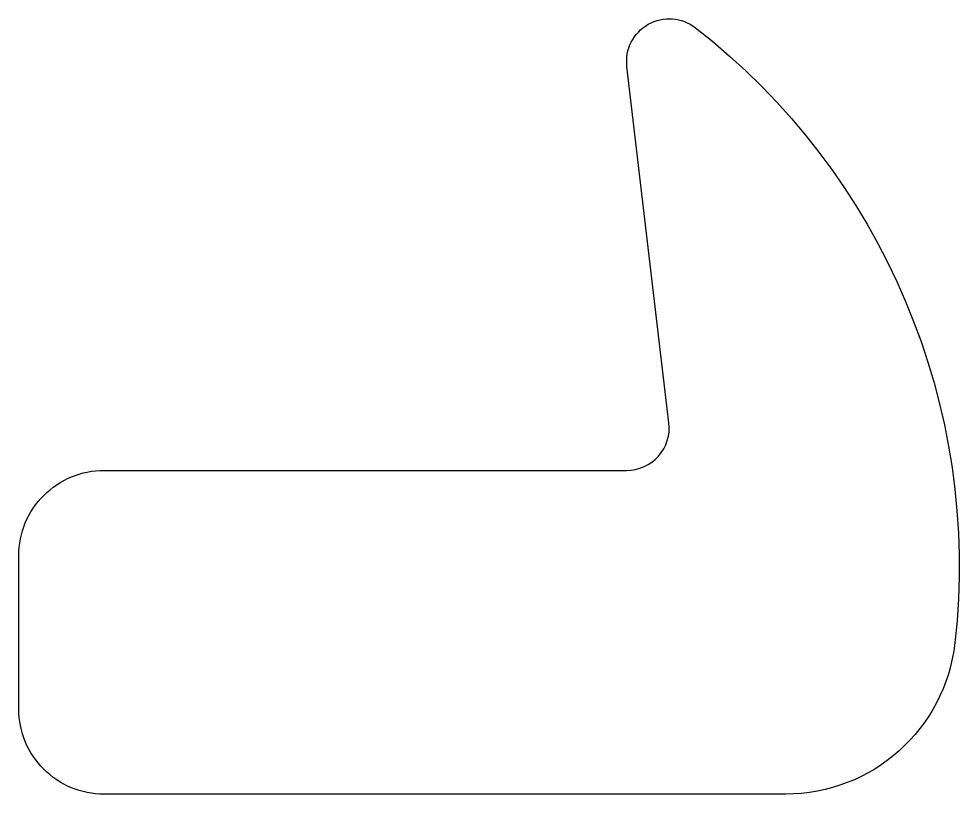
# Model space of a CAD drawing. Extents: x 176.5 to 187.6, y 228.2 to 237.3.
import ezdxf

# ---------------------------------------------------------------- set-up
doc = ezdxf.new("R2010")
doc.units = 0
doc.layers.get('0').update_dxf_attribs({"linetype": 'CONTINUOUS'})

msp = doc.modelspace()

# ---------------------------------------------------------------- linework, layer by layer
msp.add_lwpolyline([(177.563, 228.229), (177.546, 228.229, -0.414214), (176.546, 229.229), (176.546, 231.029, -0.414214), (177.546, 232.029), (183.68, 232.029, 0.449017), (184.177, 232.587), (183.684, 236.77, -0.665161), (184.487, 237.224, -0.261641), (187.533, 230.004, -0.38163), (185.546, 228.229), (181.959, 228.229)], format="xyb", close=True)

doc.saveas('drawing.dxf')
